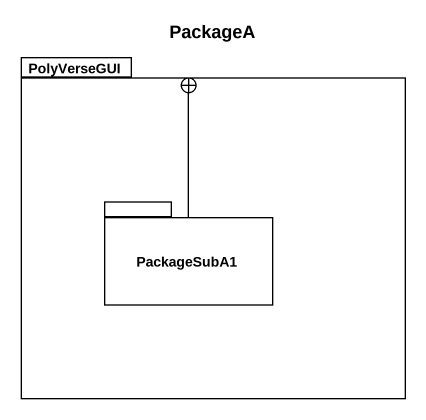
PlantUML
@startuml
title PackageA
package PolyVerseGUI {
  package PackageSubA1 {
  }
}
PackageSubA1 -up-+ PolyVerseGUI
@enduml
